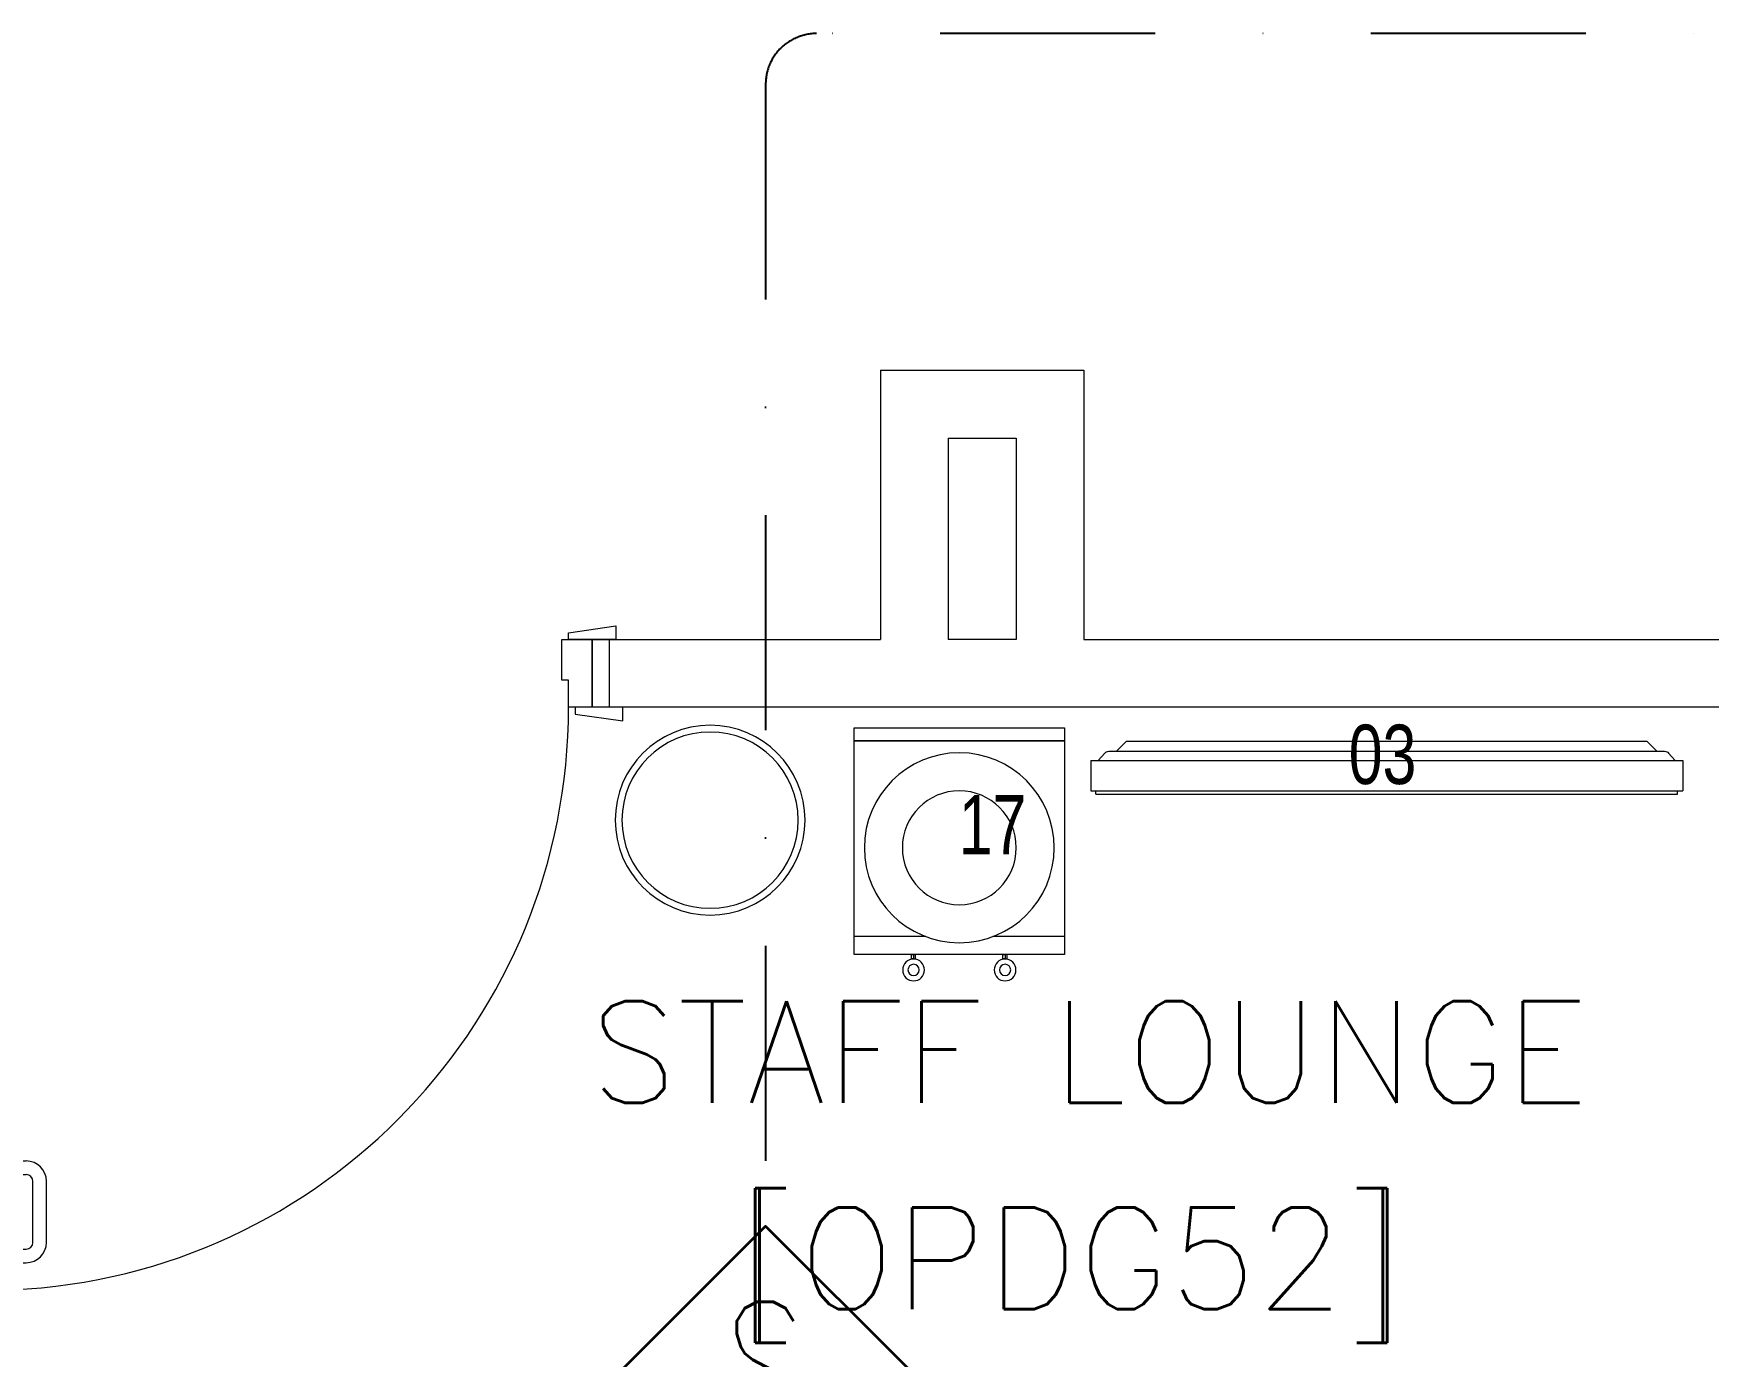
# Model space of a CAD drawing. Header units: inches. Extents: x -246178 to 57169, y -29325 to 19878.
# Drawn here: x 21729 to 24199, y 148 to 2099 of the extents above; entities that cross this region are included whole.
import ezdxf
from ezdxf.enums import TextEntityAlignment as Align

# ---------------------------------------------------------------- set-up
doc = ezdxf.new("R2010")
doc.units = ezdxf.units.IN
doc.header["$LTSCALE"] = 25
doc.header["$MEASUREMENT"] = 0
doc.linetypes.add('DASHDOT', pattern=[25.4, 12.7, -6.35, 0, -6.35])
doc.layers.get('0').update_dxf_attribs({"color": 8})
for name, color, linetype, lineweight in [('00-Ground Floor$0$72_EGR_BASE_TEXT', 252, 'Continuous', 5), ('00-Ground Floor$0$72_EGR_EQP_TAG', 142, 'Continuous', 5), ('00-Ground Floor$0$LOADING', 253, 'Continuous', 5), ('00-Ground Floor$0$Walls', 251, 'Continuous', 5), ('00-Ground Floor$0$Wooden Joinery', 251, 'Continuous', 5), ('F-ALRM-CLNG @ 100', 33, 'Continuous', 35), ('F-ALRM-CLNG-CNDT', 51, 'DASHDOT', 25)]:
    doc.layers.add(name, color=color, linetype=linetype, lineweight=lineweight)
doc.styles.add('00-Ground Floor$0$SIMPLEX', font='SIMPLEX.shx', dxfattribs={"height": 150})
doc.styles.add('00-Ground Floor$0$X3G_ENTITY_257CFD', font='swisscl.ttf', dxfattribs={"height": 200})
doc.styles.add('DC_Simplex', font='SIMPLEX.shx', dxfattribs={"width": 0.7})

# ---------------------------------------------------------------- blocks, each defined once
blk = doc.blocks.new('A$C5CF53093')
blk.add_lwpolyline([(0, -212.1), (-212.1, 0), (0, 212.1), (212.1, 0)], close=True)
blk = doc.blocks.new('*U12')
at = {"xscale": 0.01, "yscale": 0.01, "zscale": 0.01}
blk.add_blockref('A$C5CF53093', (0.007, -0.007), dxfattribs=at)
at = {"color": 6, "style": 'DC_Simplex', "width": 0.7, "flags": 8}
blk.add_attdef('TYPE', text='', height=2, rotation=360, dxfattribs=at).set_placement((0, 0), align=Align.MIDDLE_CENTER)
blk = doc.blocks.new('00-Ground Floor$0$A$C72370EFE')
at = {"layer": '00-Ground Floor$0$Wooden Joinery'}
for p, q in [((-0.01, -0.04), (-0.02, -0.04)), ((-0.01, -0.03), (-0.01, -0.07)), ((0, -0.03), (-0.01, -0.03)), ((0.04, -0.03), (0.05, -0.03)), ((0.05, -0.03), (0.05, -0.07)), ((0.05, -0.04), (0.06, -0.04)), ((-0.05, -0.07), (-0.05, -0.16)), ((-0.03, -0.07), (-0.03, -0.16)), ((-0.01, -0.06), (-0.02, -0.06)), ((0, -0.07), (-0.01, -0.07)), ((0.04, -0.07), (0.05, -0.07)), ((0.05, -0.06), (0.06, -0.06)), ((0.07, -0.07), (0.07, -0.16)), ((0.09, -0.07), (0.09, -0.16)), ((-0.01, -0.17), (-0.02, -0.17)), ((-0.01, -0.17), (-0.01, -0.19)), ((0.05, -0.17), (0.06, -0.17)), ((0.05, -0.17), (0.05, -0.19)), ((-0.01, -0.19), (-0.02, -0.19)), ((0.05, -0.19), (0.06, -0.19))]:
    blk.add_line(p, q, dxfattribs=at)
for centre, radius, start, end in [((-0.02, -0.07), 0.03, 90, 180), ((0.06, -0.07), 0.03, 0, 90), ((-0.02, -0.07), 0.01, 90, 180), ((0.06, -0.07), 0.01, 0, 90), ((-0.02, -0.16), 0.03, 180, 270), ((-0.02, -0.16), 0.01, 180, 270), ((0.06, -0.16), 0.01, 270, 0), ((0.06, -0.16), 0.03, 270, 0)]:
    blk.add_arc(centre, radius, start, end, dxfattribs=at)
blk = doc.blocks.new('00-Ground Floor$0$A$C5DAD61B4')
at = {"layer": '00-Ground Floor$0$Wooden Joinery'}
for points in [[(80, 959.1), (80, 969.1), (10, 979.1), (10, 959.1)], [(940, 959.1), (940, 969.1), (1010, 979.1), (1010, 959.1)], [(70, 859.1), (70, 849.1), (0, 839.1), (0, 859.1)], [(120, 859.1), (120, 0), (80, 0), (80, 859.1)], [(950, 859.1), (950, 849.1), (1020, 839.1), (1020, 859.1)]]:
    blk.add_lwpolyline(points, close=True, dxfattribs=at)
for points in [[(45, 859.1), (45, 959.1), (20, 959.1), (20, 859.1), (45, 859.1)], [(45, 859.1), (80, 859.1), (80, 899.1), (90, 899.1), (90, 959.1), (45, 959.1), (45, 859.1)], [(975, 859.1), (940, 859.1), (940, 899.1), (930, 899.1), (930, 959.1), (975, 959.1), (975, 859.1)], [(975, 859.1), (975, 959.1), (1000, 959.1), (1000, 859.1), (975, 859.1)]]:
    blk.add_lwpolyline(points, dxfattribs=at)
blk.add_arc((80, 859.1), 860, 272.666, 0, dxfattribs=at)
at = {"layer": '00-Ground Floor$0$Wooden Joinery', "xscale": 999.9999999998854, "yscale": 999.9999999998854, "zscale": 999.9999999998854, "rotation": 180}
blk.add_blockref('00-Ground Floor$0$A$C72370EFE', (120, 0), dxfattribs=at)
blk = doc.blocks.new('00-Ground Floor$0$DM15862C-P')
at = {"lineweight": 0}
for p, q in [((-0.3835, 0), (-0.3983, -0.0149)), ((0.3835, 0), (-0.3835, 0)), ((0.3835, 0), (0.3983, -0.0149)), ((-0.4157, -0.0175), (-0.4256, -0.0287)), ((0.41, -0.0149), (-0.4099, -0.0149)), ((0.4157, -0.0175), (0.4254, -0.0287)), ((-0.4367, -0.0287), (-0.4367, -0.0734)), ((0.4365, -0.0287), (-0.4367, -0.0287)), ((0.4365, -0.0287), (0.4365, -0.0734)), ((0.4365, -0.0734), (-0.4367, -0.0734)), ((-0.4291, -0.078), (-0.4291, -0.0734)), ((0.429, -0.078), (0.429, -0.0734)), ((0.429, -0.078), (-0.4291, -0.078))]:
    blk.add_line(p, q, dxfattribs=at)
for points in [[(-0.4099, -0.0149), (-0.4121, -0.0149), (-0.4141, -0.0158), (-0.4157, -0.0175)], [(0.4157, -0.0175), (0.4141, -0.0158), (0.4121, -0.0149), (0.41, -0.0149)]]:
    blk.add_open_spline(points, degree=3, dxfattribs=at)
blk = doc.blocks.new('00-Ground Floor$0$WATER DISPENSER1')
at = {"layer": '00-Ground Floor$0$LOADING'}
for p, q in [((39.296, -0.3448), (39.1904, -0.3448)), ((39.5004, -0.3448), (39.3949, -0.3448))]:
    blk.add_line(p, q, dxfattribs=at)
blk.add_lwpolyline([(39.5004, -0.6333), (39.5004, -0.3183), (39.1904, -0.3183), (39.1904, -0.6333), (39.5004, -0.6333)], dxfattribs=at)
for points in [[(39.2749, -0.3183), (39.278, -0.3183), (39.278, -0.3118), (39.2749, -0.3118)], [(39.281, -0.3183), (39.278, -0.3183), (39.278, -0.3118), (39.281, -0.3118)], [(39.4098, -0.3183), (39.4129, -0.3183), (39.4129, -0.3118), (39.4098, -0.3118)], [(39.416, -0.3183), (39.4129, -0.3183), (39.4129, -0.3118), (39.416, -0.3118)], [(39.5004, -0.6333), (39.1904, -0.6333), (39.1904, -0.6529), (39.5004, -0.6529)]]:
    blk.add_lwpolyline(points, close=True, dxfattribs=at)
for centre, radius in [((39.278, -0.2956), 0.0161), ((39.278, -0.2956), 0.00834), ((39.4129, -0.2956), 0.0161), ((39.4129, -0.2956), 0.00834), ((39.3454, -0.4758), 0.14), ((39.3454, -0.4758), 0.084)]:
    blk.add_circle(centre, radius, dxfattribs=at)
blk = doc.blocks.new('00-Ground Floor$0$WM00001-P')
at = {"layer": '00-Ground Floor$0$LOADING'}
for radius in [0.14, 0.13]:
    blk.add_circle((0, 0), radius, dxfattribs=at)

msp = doc.modelspace()

# ---------------------------------------------------------------- linework, layer by layer
at = {"layer": '00-Ground Floor$0$Walls'}
for p, q in [((22977.9, 1602.6, 0), (22977.9, 1205.7, 0)), ((22977.9, 1602.6, 0), (23277.9, 1602.6, 0)), ((23277.9, 1602.6, 0), (23277.9, 1205.7, 0)), ((23077.9, 1502.6, 0), (23077.9, 1205.7, 0)), ((23077.9, 1502.6, 0), (23177.9, 1502.6, 0)), ((23177.9, 1502.6, 0), (23177.9, 1205.7, 0)), ((22577.9, 1205.7, 0), (22977.9, 1205.7, 0)), ((22577.9, 1205.7, 0), (22577.9, 1105.7, 0)), ((23177.9, 1205.7, 0), (23077.9, 1205.7, 0)), ((23277.9, 1205.7, 0), (26820.6, 1205.7)), ((25427.9, 1105.7, 0), (22577.9, 1105.7, 0))]:
    msp.add_line(p, q, dxfattribs=at)
at = {"layer": 'F-ALRM-CLNG-CNDT'}
msp.add_lwpolyline([(25288.6, 2099.3), (22883.6, 2099.3, 0.414214), (22808.6, 2024.3), (22808.6, 340.6)], format="xyb", dxfattribs=at)

# ---------------------------------------------------------------- block references
at = {"layer": '00-Ground Floor$0$LOADING', "extrusion": (-2.24546e-18, -2.24019e-05, -1), "xscale": 1000, "yscale": 1000, "zscale": 1000, "rotation": 270}
msp.add_blockref('00-Ground Floor$0$WM00001-P', (-22726.7, 939.2, 0), dxfattribs=at)
at = {"layer": '00-Ground Floor$0$LOADING', "xscale": -1000, "yscale": 1000, "zscale": 1000, "rotation": 180}
msp.add_blockref('00-Ground Floor$0$WATER DISPENSER1', (-16251.2, 422.7), dxfattribs=at)
at = {"layer": '00-Ground Floor$0$LOADING', "xscale": -1000, "yscale": 1000, "zscale": 1000}
msp.add_blockref('00-Ground Floor$0$DM15862C-P', (23724.5, 1055.7, 0), dxfattribs=at)
at = {"layer": '00-Ground Floor$0$Wooden Joinery'}
msp.add_blockref('00-Ground Floor$0$A$C5DAD61B4', (21577.9, 246.6, 0), dxfattribs=at)
at = {"layer": 'F-ALRM-CLNG @ 100', "xscale": 100, "yscale": 100, "zscale": 100}
msp.add_blockref('*U12', (22807.9, 129.1, 0), dxfattribs=at).add_auto_attribs({'TYPE': 'S'})

# ---------------------------------------------------------------- texts
at = {"layer": '00-Ground Floor$0$72_EGR_BASE_TEXT', "char_height": 150, "attachment_point": 2, "style": '00-Ground Floor$0$SIMPLEX'}
for s, insert in [('STAFF LOUNGE', (23285.9, 672.2)), ('[OPDG52]', (23259.3, 368.2, 0))]:
    msp.add_mtext(s, dxfattribs=dict(at, insert=insert))
at = {"layer": '00-Ground Floor$0$72_EGR_EQP_TAG', "char_height": 87.47, "attachment_point": 2, "style": '00-Ground Floor$0$X3G_ENTITY_257CFD'}
for s, insert in [('03', (23718.4, 1080, 0)), ('17', (23143.2, 976.2, 0))]:
    msp.add_mtext(s, dxfattribs=dict(at, insert=insert))

doc.saveas('drawing.dxf')
